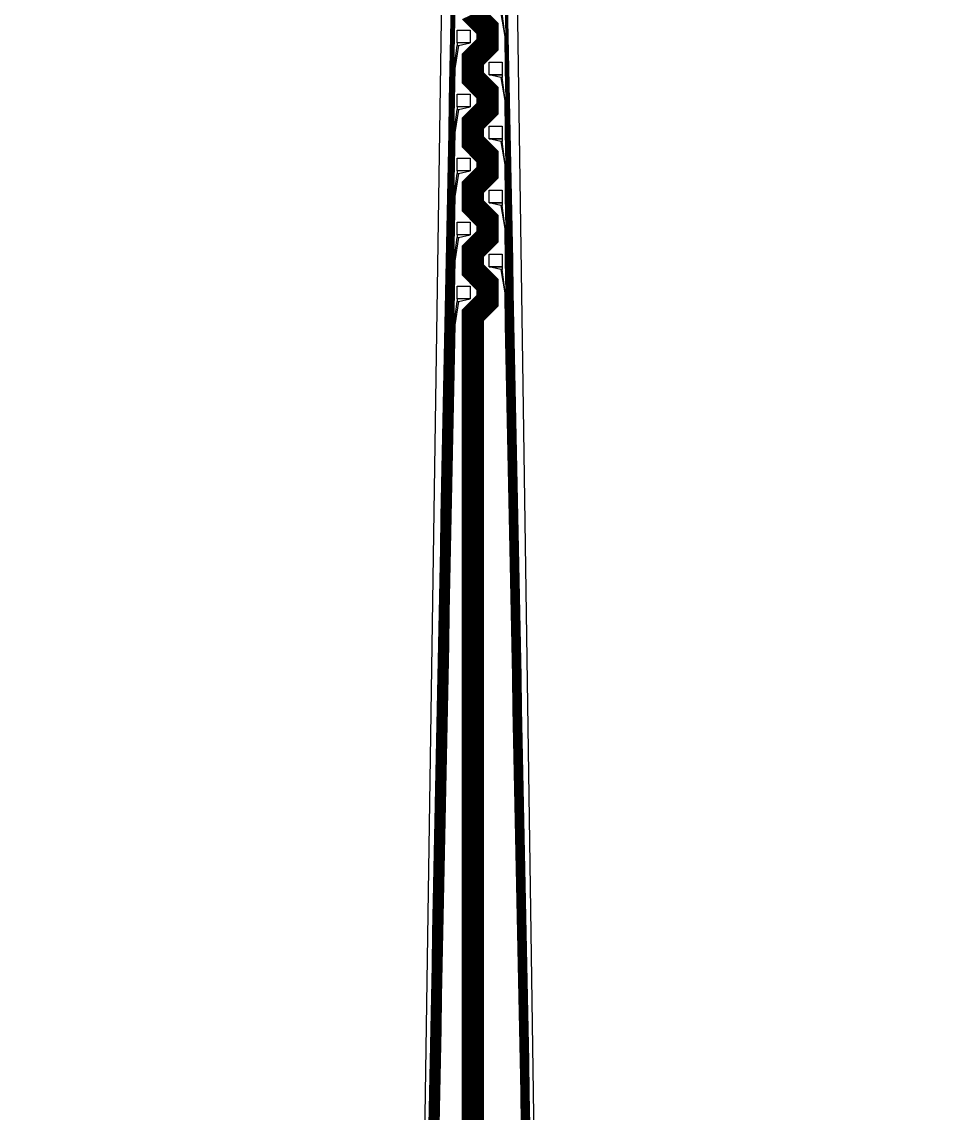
# Model space of a CAD drawing. Header units: inches. Extents: x 106592 to 209533, y 57057 to 74911.
# Drawn here: x 107995 to 108708, y 66214 to 67066 of the extents above; entities that cross this region are included whole.
import ezdxf

# ---------------------------------------------------------------- set-up
doc = ezdxf.new("R2010")
doc.units = ezdxf.units.IN
doc.header["$MEASUREMENT"] = 0
for name, color, linetype in [('metal', 221, 'Continuous'), ('nitride window', 40, 'Continuous'), ('profile', 140, 'Continuous')]:
    doc.layers.add(name, color=color, linetype=linetype)

msp = doc.modelspace()

# ---------------------------------------------------------------- linework, layer by layer
at = {"layer": 'metal'}
for points in [[(108313.13, 66204.93), (108313.64, 66230), (108314.13, 66254.93), (108314.64, 66280), (108315.13, 66304.93), (108315.64, 66330), (108316.13, 66354.93), (108316.64, 66380), (108317.13, 66404.93), (108317.64, 66430), (108318.13, 66454.93), (108318.64, 66480), (108319.13, 66504.93), (108319.64, 66530), (108320.13, 66554.93), (108320.64, 66580), (108321.13, 66604.93), (108321.64, 66630), (108322.13, 66654.93), (108322.64, 66680), (108323.13, 66704.93), (108323.64, 66730), (108324.13, 66754.93), (108324.64, 66780), (108325.13, 66804.93), (108325.64, 66830), (108326.13, 66854.93), (108326.64, 66880), (108327.13, 66904.93), (108327.64, 66930), (108328.13, 66954.93), (108328.64, 66980), (108329.13, 67004.93), (108329.64, 67030), (108330.13, 67054.93), (108330.64, 67080)], [(108331.14, 67079.99), (108330.63, 67054.93), (108330.14, 67029.99), (108329.63, 67004.93), (108329.14, 66979.99), (108328.63, 66954.93), (108328.14, 66929.99), (108327.63, 66904.93), (108327.14, 66879.99), (108326.63, 66854.93), (108326.14, 66829.99), (108325.63, 66804.93), (108325.14, 66779.99), (108324.63, 66754.93), (108324.14, 66729.99), (108323.63, 66704.93), (108323.14, 66679.99), (108322.63, 66654.93), (108322.14, 66629.99), (108321.63, 66604.93), (108321.14, 66579.99), (108320.63, 66554.93), (108320.14, 66529.99), (108319.63, 66504.93), (108319.14, 66479.99), (108318.63, 66454.93), (108318.14, 66429.99), (108317.63, 66404.93), (108317.14, 66379.99), (108316.63, 66354.93), (108316.14, 66329.99), (108315.63, 66304.93), (108315.14, 66279.99), (108314.63, 66254.93), (108314.14, 66229.99), (108313.63, 66204.93)], [(108314.13, 66204.93), (108314.64, 66230), (108315.13, 66254.93), (108315.64, 66280), (108316.13, 66304.93), (108316.64, 66330), (108317.13, 66354.93), (108317.64, 66380), (108318.13, 66404.93), (108318.64, 66430), (108319.13, 66454.93), (108319.64, 66480), (108320.13, 66504.93), (108320.64, 66530), (108321.13, 66554.93), (108321.64, 66580), (108322.13, 66604.93), (108322.64, 66630), (108323.13, 66654.93), (108323.64, 66680), (108324.13, 66704.93), (108324.64, 66730), (108325.13, 66754.93), (108325.64, 66780), (108326.13, 66804.93), (108326.64, 66830), (108327.13, 66854.93), (108327.64, 66880), (108328.13, 66904.93), (108328.64, 66930), (108329.13, 66954.93), (108329.64, 66980), (108330.13, 67004.93), (108330.64, 67030), (108331.13, 67054.93), (108331.64, 67080)], [(108332.14, 67079.99), (108331.63, 67054.93), (108331.14, 67029.99), (108330.63, 67004.93), (108330.14, 66979.99), (108329.63, 66954.93), (108329.14, 66929.99), (108328.63, 66904.93), (108328.14, 66879.99), (108327.63, 66854.93), (108327.14, 66829.99), (108326.63, 66804.93), (108326.14, 66779.99), (108325.63, 66754.93), (108325.14, 66729.99), (108324.63, 66704.93), (108324.14, 66679.99), (108323.63, 66654.93), (108323.14, 66629.99), (108322.63, 66604.93), (108322.14, 66579.99), (108321.63, 66554.93), (108321.14, 66529.99), (108320.63, 66504.93), (108320.14, 66479.99), (108319.63, 66454.93), (108319.14, 66429.99), (108318.63, 66404.93), (108318.14, 66379.99), (108317.63, 66354.93), (108317.14, 66329.99), (108316.63, 66304.93), (108316.14, 66279.99), (108315.63, 66254.93), (108315.14, 66229.99), (108314.63, 66204.93)], [(108315.13, 66204.93), (108315.64, 66230), (108316.13, 66254.93), (108316.64, 66280), (108317.13, 66304.93), (108317.64, 66330), (108318.13, 66354.93), (108318.64, 66380), (108319.13, 66404.93), (108319.64, 66430), (108320.13, 66454.93), (108320.64, 66480), (108321.13, 66504.93), (108321.64, 66530), (108322.13, 66554.93), (108322.64, 66580), (108323.13, 66604.93), (108323.64, 66630), (108324.13, 66654.93), (108324.64, 66680), (108325.13, 66704.93), (108325.64, 66730), (108326.13, 66754.93), (108326.64, 66780), (108327.13, 66804.93), (108327.64, 66830), (108328.13, 66854.93), (108328.64, 66880), (108329.13, 66904.93), (108329.64, 66930), (108330.13, 66954.93), (108330.64, 66980), (108331.13, 67004.93), (108331.64, 67030), (108332.13, 67054.93), (108332.64, 67079.99)], [(108333.13, 67079.93), (108332.63, 67054.93), (108332.14, 67029.99), (108331.63, 67004.93), (108331.14, 66979.99), (108330.63, 66954.93), (108330.14, 66929.99), (108329.63, 66904.93), (108329.14, 66879.99), (108328.63, 66854.93), (108328.14, 66829.99), (108327.63, 66804.93), (108327.14, 66779.99), (108326.63, 66754.93), (108326.14, 66729.99), (108325.63, 66704.93), (108325.14, 66679.99), (108324.63, 66654.93), (108324.14, 66629.99), (108323.63, 66604.93), (108323.14, 66579.99), (108322.63, 66554.93), (108322.14, 66529.99), (108321.63, 66504.93), (108321.14, 66479.99), (108320.63, 66454.93), (108320.14, 66429.99), (108319.63, 66404.93), (108319.14, 66379.99), (108318.63, 66354.93), (108318.14, 66329.99), (108317.63, 66304.93), (108317.14, 66279.99), (108316.63, 66254.93), (108316.14, 66229.99), (108315.63, 66204.93)], [(108348.63, 67073.24), (108360.13, 67061.74), (108360.13, 67048.24), (108348.63, 67036.74), (108348.63, 67023.24), (108360.13, 67011.74), (108360.13, 66998.24), (108348.63, 66986.74), (108348.63, 66973.24), (108360.13, 66961.74), (108360.13, 66948.24), (108348.63, 66936.74), (108348.63, 66923.24), (108360.13, 66911.74), (108360.13, 66898.24), (108348.63, 66886.74), (108348.63, 66873.24), (108360.13, 66861.74), (108360.13, 66848.24), (108348.63, 66836.74), (108348.63, 66826.74), (108348.63, 66046.93)], [(108349.13, 66046.93), (108349.13, 66826.74), (108349.13, 66836.49), (108360.63, 66847.99), (108360.63, 66861.99), (108349.13, 66873.49), (108349.13, 66886.49), (108360.63, 66897.99), (108360.63, 66911.99), (108349.13, 66923.49), (108349.13, 66936.49), (108360.63, 66947.99), (108360.63, 66961.99), (108349.13, 66973.49), (108349.13, 66986.49), (108360.63, 66997.99), (108360.63, 67011.99), (108349.13, 67023.49), (108349.13, 67036.49), (108360.63, 67047.99), (108360.63, 67061.99), (108349.13, 67073.49)], [(108349.63, 67073.74), (108361.13, 67062.24), (108361.13, 67047.74), (108349.63, 67036.24), (108349.63, 67023.74), (108361.13, 67012.24), (108361.13, 66997.74), (108349.63, 66986.24), (108349.63, 66973.74), (108361.13, 66962.24), (108361.13, 66947.74), (108349.63, 66936.24), (108349.63, 66923.74), (108361.13, 66912.24), (108361.13, 66897.74), (108349.63, 66886.24), (108349.63, 66873.74), (108361.13, 66862.24), (108361.13, 66847.74), (108349.63, 66836.24), (108349.63, 66826.74), (108349.63, 66046.93)], [(108350.13, 66046.93), (108350.13, 66826.74), (108350.13, 66835.99), (108361.63, 66847.49), (108361.63, 66862.49), (108350.13, 66873.99), (108350.13, 66885.99), (108361.63, 66897.49), (108361.63, 66912.49), (108350.13, 66923.99), (108350.13, 66935.99), (108361.63, 66947.49), (108361.63, 66962.49), (108350.13, 66973.99), (108350.13, 66985.99), (108361.63, 66997.49), (108361.63, 67012.49), (108350.13, 67023.99), (108350.13, 67035.99), (108361.63, 67047.49), (108361.63, 67062.49), (108350.13, 67073.99)], [(108350.63, 67074.24), (108362.13, 67062.74), (108362.13, 67047.24), (108350.63, 67035.74), (108350.63, 67024.24), (108362.13, 67012.74), (108362.13, 66997.24), (108350.63, 66985.74), (108350.63, 66974.24), (108362.13, 66962.74), (108362.13, 66947.24), (108350.63, 66935.74), (108350.63, 66924.24), (108362.13, 66912.74), (108362.13, 66897.24), (108350.63, 66885.74), (108350.63, 66874.24), (108362.13, 66862.74), (108362.13, 66847.24), (108350.63, 66835.74), (108350.63, 66826.74), (108350.63, 66046.93)], [(108351.13, 66046.93), (108351.13, 66826.74), (108351.13, 66835.49), (108362.63, 66846.99), (108362.63, 66862.99), (108351.13, 66874.49), (108351.13, 66885.49), (108362.63, 66896.99), (108362.63, 66912.99), (108351.13, 66924.49), (108351.13, 66935.49), (108362.63, 66946.99), (108362.63, 66962.99), (108351.13, 66974.49), (108351.13, 66985.49), (108362.63, 66996.99), (108362.63, 67012.99), (108351.13, 67024.49), (108351.13, 67035.49), (108362.63, 67046.99), (108362.63, 67062.99), (108351.13, 67074.49)], [(108351.63, 67074.74), (108363.13, 67063.24), (108363.13, 67046.74), (108351.63, 67035.24), (108351.63, 67024.74), (108363.13, 67013.24), (108363.13, 66996.74), (108351.63, 66985.24), (108351.63, 66974.74), (108363.13, 66963.24), (108363.13, 66946.74), (108351.63, 66935.24), (108351.63, 66924.74), (108363.13, 66913.24), (108363.13, 66896.74), (108351.63, 66885.24), (108351.63, 66874.74), (108363.13, 66863.24), (108363.13, 66846.74), (108351.63, 66835.24), (108351.63, 66826.74), (108351.63, 66046.93)], [(108352.13, 66046.93), (108352.13, 66826.74), (108352.13, 66834.99), (108363.63, 66846.49), (108363.63, 66863.49), (108352.13, 66874.99), (108352.13, 66884.99), (108363.63, 66896.49), (108363.63, 66913.49), (108352.13, 66924.99), (108352.13, 66934.99), (108363.63, 66946.49), (108363.63, 66963.49), (108352.13, 66974.99), (108352.13, 66984.99), (108363.63, 66996.49), (108363.63, 67013.49), (108352.13, 67024.99), (108352.13, 67034.99), (108363.63, 67046.49), (108363.63, 67063.49), (108352.13, 67074.99)], [(108352.63, 67075.24), (108364.13, 67063.74), (108364.13, 67046.24), (108352.63, 67034.74), (108352.63, 67025.24), (108364.13, 67013.74), (108364.13, 66996.24), (108352.63, 66984.74), (108352.63, 66975.24), (108364.13, 66963.74), (108364.13, 66946.24), (108352.63, 66934.74), (108352.63, 66925.24), (108364.13, 66913.74), (108364.13, 66896.24), (108352.63, 66884.74), (108352.63, 66875.24), (108364.13, 66863.74), (108364.13, 66846.24), (108352.63, 66834.74), (108352.63, 66826.74), (108352.63, 66046.93)], [(108353.13, 66046.93), (108353.13, 66826.74), (108353.13, 66834.49), (108364.63, 66845.99), (108364.63, 66863.99), (108353.13, 66875.49), (108353.13, 66884.49), (108364.63, 66895.99), (108364.63, 66913.99), (108353.13, 66925.49), (108353.13, 66934.49), (108364.63, 66945.99), (108364.63, 66963.99), (108353.13, 66975.49), (108353.13, 66984.49), (108364.63, 66995.99), (108364.63, 67013.99), (108353.13, 67025.49), (108353.13, 67034.49), (108364.63, 67045.99), (108364.63, 67063.99), (108353.13, 67075.49)], [(108353.63, 67075.74), (108365.13, 67064.24), (108365.13, 67045.74), (108353.63, 67034.24), (108353.63, 67025.74), (108365.13, 67014.24), (108365.13, 66995.74), (108353.63, 66984.24), (108353.63, 66975.74), (108365.13, 66964.24), (108365.13, 66945.74), (108353.63, 66934.24), (108353.63, 66925.74), (108365.13, 66914.24), (108365.13, 66895.74), (108353.63, 66884.24), (108353.63, 66875.74), (108365.13, 66864.24), (108365.13, 66845.74), (108353.63, 66834.24), (108353.63, 66826.74), (108353.63, 66046.93)], [(108354.13, 66046.93), (108354.13, 66826.74), (108354.13, 66833.99), (108365.63, 66845.49), (108365.63, 66864.49), (108354.13, 66875.99), (108354.13, 66883.99), (108365.63, 66895.49), (108365.63, 66914.49), (108354.13, 66925.99), (108354.13, 66933.99), (108365.63, 66945.49), (108365.63, 66964.49), (108354.13, 66975.99), (108354.13, 66983.99), (108365.63, 66995.49), (108365.63, 67014.49), (108354.13, 67025.99), (108354.13, 67033.99), (108365.63, 67045.49), (108365.63, 67064.49), (108354.13, 67075.99)], [(108354.63, 67076.24), (108366.13, 67064.74), (108366.13, 67045.24), (108354.63, 67033.74), (108354.63, 67026.24), (108366.13, 67014.74), (108366.13, 66995.24), (108354.63, 66983.74), (108354.63, 66976.24), (108366.13, 66964.74), (108366.13, 66945.24), (108354.63, 66933.74), (108354.63, 66926.24), (108366.13, 66914.74), (108366.13, 66895.24), (108354.63, 66883.74), (108354.63, 66876.24), (108366.13, 66864.74), (108366.13, 66845.24), (108354.63, 66833.74), (108354.63, 66826.74), (108354.63, 66046.93)], [(108355.13, 67076.49), (108366.63, 67064.99), (108366.63, 67044.99), (108355.13, 67033.49), (108355.13, 67026.49), (108366.63, 67014.99), (108366.63, 66994.99), (108355.13, 66983.49), (108355.13, 66976.49), (108366.63, 66964.99), (108366.63, 66944.99), (108355.13, 66933.49), (108355.13, 66926.49), (108366.63, 66914.99), (108366.63, 66894.99), (108355.13, 66883.49), (108355.13, 66876.49), (108366.63, 66864.99), (108366.63, 66844.99), (108355.13, 66833.49), (108355.13, 66826.74), (108355.13, 66046.93)], [(108355.63, 66046.93), (108355.63, 66826.74), (108355.63, 66833.24), (108367.13, 66844.74), (108367.13, 66865.24), (108355.63, 66876.74), (108355.63, 66883.24), (108367.13, 66894.74), (108367.13, 66915.24), (108355.63, 66926.74), (108355.63, 66933.24), (108367.13, 66944.74), (108367.13, 66965.24), (108355.63, 66976.74), (108355.63, 66983.24), (108367.13, 66994.74), (108367.13, 67015.24), (108355.63, 67026.74), (108355.63, 67033.24), (108367.13, 67044.74), (108367.13, 67065.24), (108355.63, 67076.74)], [(108372.63, 67079.93), (108373.13, 67054.99), (108373.63, 67029.93), (108374.13, 67004.99), (108374.63, 66979.93), (108375.13, 66954.99), (108375.63, 66929.93), (108376.13, 66904.99), (108376.63, 66879.93), (108377.13, 66854.99), (108377.63, 66829.93), (108378.13, 66804.99), (108378.63, 66779.93), (108379.13, 66754.99), (108379.63, 66729.93), (108380.13, 66704.99), (108380.63, 66679.93), (108381.13, 66654.99), (108381.63, 66629.93), (108382.13, 66604.99), (108382.63, 66579.93), (108383.13, 66554.99), (108383.63, 66529.93), (108384.13, 66504.99), (108384.63, 66479.93), (108385.13, 66454.99), (108385.63, 66429.93), (108386.13, 66404.99), (108386.63, 66379.93), (108387.13, 66354.99), (108387.63, 66329.93), (108388.13, 66304.99), (108388.63, 66279.93), (108389.13, 66254.99), (108389.63, 66229.93), (108390.13, 66204.99)], [(108390.63, 66205), (108390.13, 66229.93), (108389.63, 66255), (108389.13, 66279.93), (108388.63, 66305), (108388.13, 66329.93), (108387.63, 66355), (108387.13, 66379.93), (108386.63, 66405), (108386.13, 66429.93), (108385.63, 66455), (108385.13, 66479.93), (108384.63, 66505), (108384.13, 66529.93), (108383.63, 66555), (108383.13, 66579.93), (108382.63, 66605), (108382.13, 66629.93), (108381.63, 66655), (108381.13, 66679.93), (108380.63, 66705), (108380.13, 66729.93), (108379.63, 66755), (108379.13, 66779.93), (108378.63, 66805), (108378.13, 66829.93), (108377.63, 66855), (108377.13, 66879.93), (108376.63, 66905), (108376.13, 66929.93), (108375.63, 66955), (108375.13, 66979.93), (108374.63, 67005), (108374.13, 67029.93), (108373.63, 67055), (108373.13, 67079.93)], [(108391.13, 66204.99), (108390.63, 66229.93), (108390.13, 66254.99), (108389.63, 66279.93), (108389.13, 66304.99), (108388.63, 66329.93), (108388.13, 66354.99), (108387.63, 66379.93), (108387.13, 66404.99), (108386.63, 66429.93), (108386.13, 66454.99), (108385.63, 66479.93), (108385.13, 66504.99), (108384.63, 66529.93), (108384.13, 66554.99), (108383.63, 66579.93), (108383.13, 66604.99), (108382.63, 66629.93), (108382.13, 66654.99), (108381.63, 66679.93), (108381.13, 66704.99), (108380.63, 66729.93), (108380.13, 66754.99), (108379.63, 66779.93), (108379.13, 66804.99), (108378.63, 66829.93), (108378.13, 66854.99), (108377.63, 66879.93), (108377.13, 66904.99), (108376.63, 66929.93), (108376.13, 66954.99), (108375.63, 66979.93), (108375.13, 67004.99), (108374.63, 67029.93), (108374.13, 67054.99), (108373.63, 67079.93)], [(108374.13, 67079.93), (108374.63, 67055), (108375.13, 67029.93), (108375.63, 67005), (108376.13, 66979.93), (108376.63, 66955), (108377.13, 66929.93), (108377.63, 66905), (108378.13, 66879.93), (108378.63, 66855), (108379.13, 66829.93), (108379.63, 66805), (108380.13, 66779.93), (108380.63, 66755), (108381.13, 66729.93), (108381.63, 66705), (108382.13, 66679.93), (108382.63, 66655), (108383.13, 66629.93), (108383.63, 66605), (108384.13, 66579.93), (108384.63, 66555), (108385.13, 66529.93), (108385.63, 66505), (108386.13, 66479.93), (108386.63, 66455), (108387.13, 66429.93), (108387.63, 66405), (108388.13, 66379.93), (108388.63, 66355), (108389.13, 66329.93), (108389.63, 66305), (108390.13, 66279.93), (108390.63, 66255), (108391.13, 66229.93), (108391.63, 66205)], [(108339.13, 66046.93), (108339.13, 66826.74), (108339.13, 66841.49), (108350.63, 66852.99), (108350.63, 66856.99), (108339.13, 66868.49), (108339.13, 66891.49), (108350.63, 66902.99), (108350.63, 66906.99), (108339.13, 66918.49), (108339.13, 66941.49), (108350.63, 66952.99), (108350.63, 66956.99), (108339.13, 66968.49), (108339.13, 66991.49), (108350.63, 67002.99), (108350.63, 67006.99), (108339.13, 67018.49), (108339.13, 67041.49), (108350.63, 67052.99), (108350.63, 67056.99), (108339.13, 67068.49)], [(108339.63, 67068.74), (108351.13, 67057.24), (108351.13, 67052.74), (108339.63, 67041.24), (108339.63, 67018.74), (108351.13, 67007.24), (108351.13, 67002.74), (108339.63, 66991.24), (108339.63, 66968.74), (108351.13, 66957.24), (108351.13, 66952.74), (108339.63, 66941.24), (108339.63, 66918.74), (108351.13, 66907.24), (108351.13, 66902.74), (108339.63, 66891.24), (108339.63, 66868.74), (108351.13, 66857.24), (108351.13, 66852.74), (108339.63, 66841.24), (108339.63, 66826.74), (108339.63, 66046.93)], [(108340.13, 66046.93), (108340.13, 66826.74), (108340.13, 66840.99), (108351.63, 66852.49), (108351.63, 66857.49), (108340.13, 66868.99), (108340.13, 66890.99), (108351.63, 66902.49), (108351.63, 66907.49), (108340.13, 66918.99), (108340.13, 66940.99), (108351.63, 66952.49), (108351.63, 66957.49), (108340.13, 66968.99), (108340.13, 66990.99), (108351.63, 67002.49), (108351.63, 67007.49), (108340.13, 67018.99), (108340.13, 67040.99), (108351.63, 67052.49), (108351.63, 67057.49), (108340.13, 67068.99)], [(108340.63, 67069.24), (108352.13, 67057.74), (108352.13, 67052.24), (108340.63, 67040.74), (108340.63, 67019.24), (108352.13, 67007.74), (108352.13, 67002.24), (108340.63, 66990.74), (108340.63, 66969.24), (108352.13, 66957.74), (108352.13, 66952.24), (108340.63, 66940.74), (108340.63, 66919.24), (108352.13, 66907.74), (108352.13, 66902.24), (108340.63, 66890.74), (108340.63, 66869.24), (108352.13, 66857.74), (108352.13, 66852.24), (108340.63, 66840.74), (108340.63, 66826.69), (108340.63, 66047.28)], [(108341.13, 66046.93), (108341.13, 66826.74), (108341.13, 66840.49), (108352.63, 66851.99), (108352.63, 66857.99), (108341.13, 66869.49), (108341.13, 66890.49), (108352.63, 66901.99), (108352.63, 66907.99), (108341.13, 66919.49), (108341.13, 66940.49), (108352.63, 66951.99), (108352.63, 66957.99), (108341.13, 66969.49), (108341.13, 66990.49), (108352.63, 67001.99), (108352.63, 67007.99), (108341.13, 67019.49), (108341.13, 67040.49), (108352.63, 67051.99), (108352.63, 67057.99), (108341.13, 67069.49)], [(108341.63, 67069.74), (108353.13, 67058.24), (108353.13, 67051.74), (108341.63, 67040.24), (108341.63, 67019.74), (108353.13, 67008.24), (108353.13, 67001.74), (108341.63, 66990.24), (108341.63, 66969.74), (108353.13, 66958.24), (108353.13, 66951.74), (108341.63, 66940.24), (108341.63, 66919.74), (108353.13, 66908.24), (108353.13, 66901.74), (108341.63, 66890.24), (108341.63, 66869.74), (108353.13, 66858.24), (108353.13, 66851.74), (108341.63, 66840.24), (108341.63, 66826.74), (108341.63, 66046.93)], [(108342.13, 66046.54), (108342.13, 66826.74), (108342.13, 66839.99), (108353.63, 66851.49), (108353.63, 66858.49), (108342.13, 66869.99), (108342.13, 66889.99), (108353.63, 66901.49), (108353.63, 66908.49), (108342.13, 66919.99), (108342.13, 66939.99), (108353.63, 66951.49), (108353.63, 66958.49), (108342.13, 66969.99), (108342.13, 66989.99), (108353.63, 67001.49), (108353.63, 67008.49), (108342.13, 67019.99), (108342.13, 67039.99), (108353.63, 67051.49), (108353.63, 67058.49), (108342.13, 67069.99)], [(108342.63, 67070.24), (108354.13, 67058.74), (108354.13, 67051.24), (108342.63, 67039.74), (108342.63, 67020.24), (108354.13, 67008.74), (108354.13, 67001.24), (108342.63, 66989.74), (108342.63, 66970.24), (108354.13, 66958.74), (108354.13, 66951.24), (108342.63, 66939.74), (108342.63, 66920.24), (108354.13, 66908.74), (108354.13, 66901.24), (108342.63, 66889.74), (108342.63, 66870.24), (108354.13, 66858.74), (108354.13, 66851.24), (108342.63, 66839.74), (108342.63, 66826.74), (108342.63, 66046.58)], [(108343.13, 66046.93), (108343.13, 66826.74), (108343.13, 66839.49), (108354.63, 66850.99), (108354.63, 66858.99), (108343.13, 66870.49), (108343.13, 66889.49), (108354.63, 66900.99), (108354.63, 66908.99), (108343.13, 66920.49), (108343.13, 66939.49), (108354.63, 66950.99), (108354.63, 66958.99), (108343.13, 66970.49), (108343.13, 66989.49), (108354.63, 67000.99), (108354.63, 67008.99), (108343.13, 67020.49), (108343.13, 67039.49), (108354.63, 67050.99), (108354.63, 67058.99), (108343.13, 67070.49)], [(108343.63, 67070.74), (108355.13, 67059.24), (108355.13, 67050.74), (108343.63, 67039.24), (108343.63, 67020.74), (108355.13, 67009.24), (108355.13, 67000.74), (108343.63, 66989.24), (108343.63, 66970.74), (108355.13, 66959.24), (108355.13, 66950.74), (108343.63, 66939.24), (108343.63, 66920.74), (108355.13, 66909.24), (108355.13, 66900.74), (108343.63, 66889.24), (108343.63, 66870.74), (108355.13, 66859.24), (108355.13, 66850.74), (108343.63, 66839.24), (108343.63, 66826.74), (108343.63, 66046.93)], [(108344.13, 66046.93), (108344.13, 66826.74), (108344.13, 66838.99), (108355.63, 66850.49), (108355.63, 66859.49), (108344.13, 66870.99), (108344.13, 66888.99), (108355.63, 66900.49), (108355.63, 66909.49), (108344.13, 66920.99), (108344.13, 66938.99), (108355.63, 66950.49), (108355.63, 66959.49), (108344.13, 66970.99), (108344.13, 66988.99), (108355.63, 67000.49), (108355.63, 67009.49), (108344.13, 67020.99), (108344.13, 67038.99), (108355.63, 67050.49), (108355.63, 67059.49), (108344.13, 67070.99)], [(108344.63, 67071.24), (108356.13, 67059.74), (108356.13, 67050.24), (108344.63, 67038.74), (108344.63, 67021.24), (108356.13, 67009.74), (108356.13, 67000.24), (108344.63, 66988.74), (108344.63, 66971.24), (108356.13, 66959.74), (108356.13, 66950.24), (108344.63, 66938.74), (108344.63, 66921.24), (108356.13, 66909.74), (108356.13, 66900.24), (108344.63, 66888.74), (108344.63, 66871.24), (108356.13, 66859.74), (108356.13, 66850.24), (108344.63, 66838.74), (108344.63, 66826.74), (108344.63, 66046.93)], [(108345.13, 66047.2), (108345.13, 66826.74), (108345.13, 66838.49), (108356.63, 66849.99), (108356.63, 66859.99), (108345.13, 66871.49), (108345.13, 66888.49), (108356.63, 66899.99), (108356.63, 66909.99), (108345.13, 66921.49), (108345.13, 66938.49), (108356.63, 66949.99), (108356.63, 66959.99), (108345.13, 66971.49), (108345.13, 66988.49), (108356.63, 66999.99), (108356.63, 67009.99), (108345.13, 67021.49), (108345.13, 67038.49), (108356.63, 67049.99), (108356.63, 67059.99), (108345.13, 67071.49)], [(108345.63, 67071.74), (108357.13, 67060.24), (108357.13, 67049.74), (108345.63, 67038.24), (108345.63, 67021.74), (108357.13, 67010.24), (108357.13, 66999.74), (108345.63, 66988.24), (108345.63, 66971.74), (108357.13, 66960.24), (108357.13, 66949.74), (108345.63, 66938.24), (108345.63, 66921.74), (108357.13, 66910.24), (108357.13, 66899.74), (108345.63, 66888.24), (108345.63, 66871.74), (108357.13, 66860.24), (108357.13, 66849.74), (108345.63, 66838.24), (108345.63, 66826.74), (108345.63, 66047.23)], [(108346.13, 66046.93), (108346.13, 66826.74), (108346.13, 66837.99), (108357.63, 66849.49), (108357.63, 66860.49), (108346.13, 66871.99), (108346.13, 66887.99), (108357.63, 66899.49), (108357.63, 66910.49), (108346.13, 66921.99), (108346.13, 66937.99), (108357.63, 66949.49), (108357.63, 66960.49), (108346.13, 66971.99), (108346.13, 66987.99), (108357.63, 66999.49), (108357.63, 67010.49), (108346.13, 67021.99), (108346.13, 67037.99), (108357.63, 67049.49), (108357.63, 67060.49), (108346.13, 67071.99)], [(108346.63, 67072.24), (108358.13, 67060.74), (108358.13, 67049.24), (108346.63, 67037.74), (108346.63, 67022.24), (108358.13, 67010.74), (108358.13, 66999.24), (108346.63, 66987.74), (108346.63, 66972.24), (108358.13, 66960.74), (108358.13, 66949.24), (108346.63, 66937.74), (108346.63, 66922.24), (108358.13, 66910.74), (108358.13, 66899.24), (108346.63, 66887.74), (108346.63, 66872.24), (108358.13, 66860.74), (108358.13, 66849.24), (108346.63, 66837.74), (108346.63, 66826.74), (108346.63, 66046.93)], [(108347.13, 66046.93), (108347.13, 66826.74), (108347.13, 66837.49), (108358.63, 66848.99), (108358.63, 66860.99), (108347.13, 66872.49), (108347.13, 66887.49), (108358.63, 66898.99), (108358.63, 66910.99), (108347.13, 66922.49), (108347.13, 66937.49), (108358.63, 66948.99), (108358.63, 66960.99), (108347.13, 66972.49), (108347.13, 66987.49), (108358.63, 66998.99), (108358.63, 67010.99), (108347.13, 67022.49), (108347.13, 67037.49), (108358.63, 67048.99), (108358.63, 67060.99), (108347.13, 67072.49)], [(108347.63, 67072.74), (108359.13, 67061.24), (108359.13, 67048.74), (108347.63, 67037.24), (108347.63, 67022.74), (108359.13, 67011.24), (108359.13, 66998.74), (108347.63, 66987.24), (108347.63, 66972.74), (108359.13, 66961.24), (108359.13, 66948.74), (108347.63, 66937.24), (108347.63, 66922.74), (108359.13, 66911.24), (108359.13, 66898.74), (108347.63, 66887.24), (108347.63, 66872.74), (108359.13, 66861.24), (108359.13, 66848.74), (108347.63, 66837.24), (108347.63, 66826.74), (108347.63, 66046.93)], [(108348.13, 66046.93), (108348.13, 66826.74), (108348.13, 66836.99), (108359.63, 66848.49), (108359.63, 66861.49), (108348.13, 66872.99), (108348.13, 66886.99), (108359.63, 66898.49), (108359.63, 66911.49), (108348.13, 66922.99), (108348.13, 66936.99), (108359.63, 66948.49), (108359.63, 66961.49), (108348.13, 66972.99), (108348.13, 66986.99), (108359.63, 66998.49), (108359.63, 67011.49), (108348.13, 67022.99), (108348.13, 67036.99), (108359.63, 67048.49), (108359.63, 67061.49), (108348.13, 67072.99)], [(108369.13, 67072.99), (108372.13, 67054.93), (108372.63, 67029.93), (108373.13, 67004.99), (108373.63, 66979.93), (108374.13, 66954.99), (108374.63, 66929.93), (108375.13, 66904.99), (108375.63, 66879.93), (108376.13, 66854.99), (108376.63, 66829.93), (108377.13, 66804.99), (108377.63, 66779.93), (108378.13, 66754.99), (108378.63, 66729.93), (108379.13, 66704.99), (108379.63, 66679.93), (108380.13, 66654.99), (108380.63, 66629.93), (108381.13, 66604.99), (108381.63, 66579.93), (108382.13, 66554.99), (108382.63, 66529.93), (108383.13, 66504.99), (108383.63, 66479.93), (108384.13, 66454.99), (108384.63, 66429.93), (108385.13, 66404.99), (108385.63, 66379.93), (108386.13, 66354.99), (108386.63, 66329.93), (108387.13, 66304.99), (108387.63, 66279.93), (108388.13, 66254.99), (108388.63, 66229.93), (108389.13, 66204.99)], [(108389.63, 66205), (108389.13, 66229.93), (108388.63, 66255), (108388.13, 66279.93), (108387.63, 66305), (108387.13, 66329.93), (108386.63, 66355), (108386.13, 66379.93), (108385.63, 66405), (108385.13, 66429.93), (108384.63, 66455), (108384.13, 66479.93), (108383.63, 66505), (108383.13, 66529.93), (108382.63, 66555), (108382.13, 66579.93), (108381.63, 66605), (108381.13, 66629.93), (108380.63, 66655), (108380.13, 66679.93), (108379.63, 66705), (108379.13, 66729.93), (108378.63, 66755), (108378.13, 66779.93), (108377.63, 66805), (108377.13, 66829.93), (108376.63, 66855), (108376.13, 66879.93), (108375.63, 66905), (108375.13, 66929.93), (108374.63, 66955), (108374.13, 66979.93), (108373.63, 67005), (108373.13, 67029.93), (108372.63, 67054.99), (108370.13, 67072.99)], [(108316.13, 66204.93), (108316.64, 66230), (108317.13, 66254.93), (108317.64, 66280), (108318.13, 66304.93), (108318.64, 66330), (108319.13, 66354.93), (108319.64, 66380), (108320.13, 66404.93), (108320.64, 66430), (108321.13, 66454.93), (108321.64, 66480), (108322.13, 66504.93), (108322.64, 66530), (108323.13, 66554.93), (108323.64, 66580), (108324.13, 66604.93), (108324.64, 66630), (108325.13, 66654.93), (108325.64, 66680), (108326.13, 66704.93), (108326.64, 66730), (108327.13, 66754.93), (108327.64, 66780), (108328.13, 66804.93), (108328.64, 66830), (108329.13, 66854.93), (108329.64, 66880), (108330.13, 66904.93), (108330.64, 66930), (108331.13, 66954.93), (108331.64, 66980), (108332.13, 67004.93), (108332.64, 67029.99), (108335.13, 67047.99), (108336.13, 67047.99), (108333.13, 67029.93), (108332.63, 67004.93), (108332.14, 66979.99), (108331.63, 66954.93), (108331.14, 66929.99), (108330.63, 66904.93), (108330.14, 66879.99), (108329.63, 66854.93), (108329.14, 66829.99), (108328.63, 66804.93), (108328.14, 66779.99), (108327.63, 66754.93), (108327.14, 66729.99), (108326.63, 66704.93), (108326.14, 66679.99), (108325.63, 66654.93), (108325.14, 66629.99), (108324.63, 66604.93), (108324.14, 66579.99), (108323.63, 66554.93), (108323.14, 66529.99), (108322.63, 66504.93), (108322.14, 66479.99), (108321.63, 66454.93), (108321.14, 66429.99), (108320.63, 66404.93), (108320.14, 66379.99), (108319.63, 66354.93), (108319.14, 66329.99), (108318.63, 66304.93), (108318.14, 66279.99), (108317.63, 66254.93), (108317.14, 66229.99), (108316.63, 66204.93)], [(108388.63, 66205), (108388.13, 66229.93), (108387.63, 66255), (108387.13, 66279.93), (108386.63, 66305), (108386.13, 66329.93), (108385.63, 66355), (108385.13, 66379.93), (108384.63, 66405), (108384.13, 66429.93), (108383.63, 66455), (108383.13, 66479.93), (108382.63, 66505), (108382.13, 66529.93), (108381.63, 66555), (108381.13, 66579.93), (108380.63, 66605), (108380.13, 66629.93), (108379.63, 66655), (108379.13, 66679.93), (108378.63, 66705), (108378.13, 66729.93), (108377.63, 66755), (108377.13, 66779.93), (108376.63, 66805), (108376.13, 66829.93), (108375.63, 66855), (108375.13, 66879.93), (108374.63, 66905), (108374.13, 66929.93), (108373.63, 66955), (108373.13, 66979.93), (108372.63, 67004.99), (108370.13, 67022.99), (108369.13, 67022.99), (108372.13, 67004.93), (108372.63, 66979.93), (108373.13, 66954.99), (108373.63, 66929.93), (108374.13, 66904.99), (108374.63, 66879.93), (108375.13, 66854.99), (108375.63, 66829.93), (108376.13, 66804.99), (108376.63, 66779.93), (108377.13, 66754.99), (108377.63, 66729.93), (108378.13, 66704.99), (108378.63, 66679.93), (108379.13, 66654.99), (108379.63, 66629.93), (108380.13, 66604.99), (108380.63, 66579.93), (108381.13, 66554.99), (108381.63, 66529.93), (108382.13, 66504.99), (108382.63, 66479.93), (108383.13, 66454.99), (108383.63, 66429.93), (108384.13, 66404.99), (108384.63, 66379.93), (108385.13, 66354.99), (108385.63, 66329.93), (108386.13, 66304.99), (108386.63, 66279.93), (108387.13, 66254.99), (108387.63, 66229.93), (108388.13, 66204.99)], [(108317.13, 66204.93), (108317.64, 66230), (108318.13, 66254.93), (108318.64, 66280), (108319.13, 66304.93), (108319.64, 66330), (108320.13, 66354.93), (108320.64, 66380), (108321.13, 66404.93), (108321.64, 66430), (108322.13, 66454.93), (108322.64, 66480), (108323.13, 66504.93), (108323.64, 66530), (108324.13, 66554.93), (108324.64, 66580), (108325.13, 66604.93), (108325.64, 66630), (108326.13, 66654.93), (108326.64, 66680), (108327.13, 66704.93), (108327.64, 66730), (108328.13, 66754.93), (108328.64, 66780), (108329.13, 66804.93), (108329.64, 66830), (108330.13, 66854.93), (108330.64, 66880), (108331.13, 66904.93), (108331.64, 66930), (108332.13, 66954.93), (108332.64, 66979.99), (108335.13, 66997.99), (108336.13, 66997.99), (108333.13, 66979.93), (108332.63, 66954.93), (108332.14, 66929.99), (108331.63, 66904.93), (108331.14, 66879.99), (108330.63, 66854.93), (108330.14, 66829.99), (108329.63, 66804.93), (108329.14, 66779.99), (108328.63, 66754.93), (108328.14, 66729.99), (108327.63, 66704.93), (108327.14, 66679.99), (108326.63, 66654.93), (108326.14, 66629.99), (108325.63, 66604.93), (108325.14, 66579.99), (108324.63, 66554.93), (108324.14, 66529.99), (108323.63, 66504.93), (108323.14, 66479.99), (108322.63, 66454.93), (108322.14, 66429.99), (108321.63, 66404.93), (108321.14, 66379.99), (108320.63, 66354.93), (108320.14, 66329.99), (108319.63, 66304.93), (108319.14, 66279.99), (108318.63, 66254.93), (108318.14, 66229.99), (108317.63, 66204.93)], [(108387.63, 66205), (108387.13, 66229.93), (108386.63, 66255), (108386.13, 66279.93), (108385.63, 66305), (108385.13, 66329.93), (108384.63, 66355), (108384.13, 66379.93), (108383.63, 66405), (108383.13, 66429.93), (108382.63, 66455), (108382.13, 66479.93), (108381.63, 66505), (108381.13, 66529.93), (108380.63, 66555), (108380.13, 66579.93), (108379.63, 66605), (108379.13, 66629.93), (108378.63, 66655), (108378.13, 66679.93), (108377.63, 66705), (108377.13, 66729.93), (108376.63, 66755), (108376.13, 66779.93), (108375.63, 66805), (108375.13, 66829.93), (108374.63, 66855), (108374.13, 66879.93), (108373.63, 66905), (108373.13, 66929.93), (108372.63, 66954.99), (108370.13, 66972.99), (108369.13, 66972.99), (108372.13, 66954.93), (108372.63, 66929.93), (108373.13, 66904.99), (108373.63, 66879.93), (108374.13, 66854.99), (108374.63, 66829.93), (108375.13, 66804.99), (108375.63, 66779.93), (108376.13, 66754.99), (108376.63, 66729.93), (108377.13, 66704.99), (108377.63, 66679.93), (108378.13, 66654.99), (108378.63, 66629.93), (108379.13, 66604.99), (108379.63, 66579.93), (108380.13, 66554.99), (108380.63, 66529.93), (108381.13, 66504.99), (108381.63, 66479.93), (108382.13, 66454.99), (108382.63, 66429.93), (108383.13, 66404.99), (108383.63, 66379.93), (108384.13, 66354.99), (108384.63, 66329.93), (108385.13, 66304.99), (108385.63, 66279.93), (108386.13, 66254.99), (108386.63, 66229.93), (108387.13, 66204.99)], [(108318.13, 66204.93), (108318.64, 66230), (108319.13, 66254.93), (108319.64, 66280), (108320.13, 66304.93), (108320.64, 66330), (108321.13, 66354.93), (108321.64, 66380), (108322.13, 66404.93), (108322.64, 66430), (108323.13, 66454.93), (108323.64, 66480), (108324.13, 66504.93), (108324.64, 66530), (108325.13, 66554.93), (108325.64, 66580), (108326.13, 66604.93), (108326.64, 66630), (108327.13, 66654.93), (108327.64, 66680), (108328.13, 66704.93), (108328.64, 66730), (108329.13, 66754.93), (108329.64, 66780), (108330.13, 66804.93), (108330.64, 66830), (108331.13, 66854.93), (108331.64, 66880), (108332.13, 66904.93), (108332.64, 66929.99), (108335.13, 66947.99), (108336.13, 66947.99), (108333.13, 66929.93), (108332.63, 66904.93), (108332.14, 66879.99), (108331.63, 66854.93), (108331.14, 66829.99), (108330.63, 66804.93), (108330.14, 66779.99), (108329.63, 66754.93), (108329.14, 66729.99), (108328.63, 66704.93), (108328.14, 66679.99), (108327.63, 66654.93), (108327.14, 66629.99), (108326.63, 66604.93), (108326.14, 66579.99), (108325.63, 66554.93), (108325.14, 66529.99), (108324.63, 66504.93), (108324.14, 66479.99), (108323.63, 66454.93), (108323.14, 66429.99), (108322.63, 66404.93), (108322.14, 66379.99), (108321.63, 66354.93), (108321.14, 66329.99), (108320.63, 66304.93), (108320.14, 66279.99), (108319.63, 66254.93), (108319.14, 66229.99), (108318.63, 66204.93)], [(108386.63, 66205), (108386.13, 66229.93), (108385.63, 66255), (108385.13, 66279.93), (108384.63, 66305), (108384.13, 66329.93), (108383.63, 66355), (108383.13, 66379.93), (108382.63, 66405), (108382.13, 66429.93), (108381.63, 66455), (108381.13, 66479.93), (108380.63, 66505), (108380.13, 66529.93), (108379.63, 66555), (108379.13, 66579.93), (108378.63, 66605), (108378.13, 66629.93), (108377.63, 66655), (108377.13, 66679.93), (108376.63, 66705), (108376.13, 66729.93), (108375.63, 66755), (108375.13, 66779.93), (108374.63, 66805), (108374.13, 66829.93), (108373.63, 66855), (108373.13, 66879.93), (108372.63, 66904.99), (108370.13, 66922.99), (108369.13, 66922.99), (108372.13, 66904.93), (108372.63, 66879.93), (108373.13, 66854.99), (108373.63, 66829.93), (108374.13, 66804.99), (108374.63, 66779.93), (108375.13, 66754.99), (108375.63, 66729.93), (108376.13, 66704.99), (108376.63, 66679.93), (108377.13, 66654.99), (108377.63, 66629.93), (108378.13, 66604.99), (108378.63, 66579.93), (108379.13, 66554.99), (108379.63, 66529.93), (108380.13, 66504.99), (108380.63, 66479.93), (108381.13, 66454.99), (108381.63, 66429.93), (108382.13, 66404.99), (108382.63, 66379.93), (108383.13, 66354.99), (108383.63, 66329.93), (108384.13, 66304.99), (108384.63, 66279.93), (108385.13, 66254.99), (108385.63, 66229.93), (108386.13, 66204.99)], [(108319.13, 66204.93), (108319.64, 66230), (108320.13, 66254.93), (108320.64, 66280), (108321.13, 66304.93), (108321.64, 66330), (108322.13, 66354.93), (108322.64, 66380), (108323.13, 66404.93), (108323.64, 66430), (108324.13, 66454.93), (108324.64, 66480), (108325.13, 66504.93), (108325.64, 66530), (108326.13, 66554.93), (108326.64, 66580), (108327.13, 66604.93), (108327.64, 66630), (108328.13, 66654.93), (108328.64, 66680), (108329.13, 66704.93), (108329.64, 66730), (108330.13, 66754.93), (108330.64, 66780), (108331.13, 66804.93), (108331.64, 66830), (108332.13, 66854.93), (108332.64, 66879.99), (108335.13, 66897.99), (108336.13, 66897.99), (108333.13, 66879.93), (108332.63, 66854.93), (108332.14, 66829.99), (108331.63, 66804.93), (108331.14, 66779.99), (108330.63, 66754.93), (108330.14, 66729.99), (108329.63, 66704.93), (108329.14, 66679.99), (108328.63, 66654.93), (108328.14, 66629.99), (108327.63, 66604.93), (108327.14, 66579.99), (108326.63, 66554.93), (108326.14, 66529.99), (108325.63, 66504.93), (108325.14, 66479.99), (108324.63, 66454.93), (108324.14, 66429.99), (108323.63, 66404.93), (108323.14, 66379.99), (108322.63, 66354.93), (108322.14, 66329.99), (108321.63, 66304.93), (108321.14, 66279.99), (108320.63, 66254.93), (108320.14, 66229.99), (108319.63, 66204.93)], [(108385.63, 66205), (108385.13, 66229.93), (108384.63, 66255), (108384.13, 66279.93), (108383.63, 66305), (108383.13, 66329.93), (108382.63, 66355), (108382.13, 66379.93), (108381.63, 66405), (108381.13, 66429.93), (108380.63, 66455), (108380.13, 66479.93), (108379.63, 66505), (108379.13, 66529.93), (108378.63, 66555), (108378.13, 66579.93), (108377.63, 66605), (108377.13, 66629.93), (108376.63, 66655), (108376.13, 66679.93), (108375.63, 66705), (108375.13, 66729.93), (108374.63, 66755), (108374.13, 66779.93), (108373.63, 66805), (108373.13, 66829.93), (108372.63, 66854.99), (108370.13, 66872.99), (108369.13, 66872.99), (108372.13, 66854.93), (108372.63, 66829.93), (108373.13, 66804.99), (108373.63, 66779.93), (108374.13, 66754.99), (108374.63, 66729.93), (108375.13, 66704.99), (108375.63, 66679.93), (108376.13, 66654.99), (108376.63, 66629.93), (108377.13, 66604.99), (108377.63, 66579.93), (108378.13, 66554.99), (108378.63, 66529.93), (108379.13, 66504.99), (108379.63, 66479.93), (108380.13, 66454.99), (108380.63, 66429.93), (108381.13, 66404.99), (108381.63, 66379.93), (108382.13, 66354.99), (108382.63, 66329.93), (108383.13, 66304.99), (108383.63, 66279.93), (108384.13, 66254.99), (108384.63, 66229.93), (108385.13, 66204.99)], [(108320.13, 66204.93), (108320.64, 66230), (108321.13, 66254.93), (108321.64, 66280), (108322.13, 66304.93), (108322.64, 66330), (108323.13, 66354.93), (108323.64, 66380), (108324.13, 66404.93), (108324.64, 66430), (108325.13, 66454.93), (108325.64, 66480), (108326.13, 66504.93), (108326.64, 66530), (108327.13, 66554.93), (108327.64, 66580), (108328.13, 66604.93), (108328.64, 66630), (108329.13, 66654.93), (108329.64, 66680), (108330.13, 66704.93), (108330.64, 66730), (108331.13, 66754.93), (108331.64, 66780), (108332.13, 66804.93), (108332.64, 66829.99), (108335.13, 66847.99), (108336.13, 66847.99), (108333.13, 66829.93), (108332.63, 66804.93), (108332.14, 66779.99), (108331.63, 66754.93), (108331.14, 66729.99), (108330.63, 66704.93), (108330.14, 66679.99), (108329.63, 66654.93), (108329.14, 66629.99), (108328.63, 66604.93), (108328.14, 66579.99), (108327.63, 66554.93), (108327.14, 66529.99), (108326.63, 66504.93), (108326.14, 66479.99), (108325.63, 66454.93), (108325.14, 66429.99), (108324.63, 66404.93), (108324.14, 66379.99), (108323.63, 66354.93), (108323.14, 66329.99), (108322.63, 66304.93), (108322.14, 66279.99), (108321.63, 66254.93), (108321.14, 66229.99), (108320.63, 66204.93)]]:
    msp.add_lwpolyline(points, dxfattribs=at)
for points in [[(108335.13, 67059.99), (108345.13, 67059.99), (108345.13, 67049.99), (108335.13, 67049.99)], [(108335.13, 67047.99), (108336.13, 67047.99), (108345.13, 67049.99), (108335.13, 67049.99)], [(108360.13, 67034.99), (108370.13, 67034.99), (108370.13, 67024.99), (108360.13, 67024.99)], [(108370.13, 67022.99), (108369.13, 67022.99), (108360.13, 67024.99), (108370.13, 67024.99)], [(108335.13, 67009.99), (108345.13, 67009.99), (108345.13, 66999.99), (108335.13, 66999.99)], [(108335.13, 66997.99), (108336.13, 66997.99), (108345.13, 66999.99), (108335.13, 66999.99)], [(108360.13, 66984.99), (108370.13, 66984.99), (108370.13, 66974.99), (108360.13, 66974.99)], [(108370.13, 66972.99), (108369.13, 66972.99), (108360.13, 66974.99), (108370.13, 66974.99)], [(108335.13, 66959.99), (108345.13, 66959.99), (108345.13, 66949.99), (108335.13, 66949.99)], [(108335.13, 66947.99), (108336.13, 66947.99), (108345.13, 66949.99), (108335.13, 66949.99)], [(108360.13, 66934.99), (108370.13, 66934.99), (108370.13, 66924.99), (108360.13, 66924.99)], [(108370.13, 66922.99), (108369.13, 66922.99), (108360.13, 66924.99), (108370.13, 66924.99)], [(108335.13, 66909.99), (108345.13, 66909.99), (108345.13, 66899.99), (108335.13, 66899.99)], [(108335.13, 66897.99), (108336.13, 66897.99), (108345.13, 66899.99), (108335.13, 66899.99)], [(108360.13, 66884.99), (108370.13, 66884.99), (108370.13, 66874.99), (108360.13, 66874.99)], [(108370.13, 66872.99), (108369.13, 66872.99), (108360.13, 66874.99), (108370.13, 66874.99)], [(108335.13, 66859.99), (108345.13, 66859.99), (108345.13, 66849.99), (108335.13, 66849.99)], [(108335.13, 66847.99), (108336.13, 66847.99), (108345.13, 66849.99), (108335.13, 66849.99)]]:
    msp.add_lwpolyline(points, close=True, dxfattribs=at)
at = {"layer": 'nitride window'}
for points in [[(108335.13, 67059.99), (108345.13, 67059.99), (108345.13, 67049.99), (108335.13, 67049.99)], [(108360.13, 67034.99), (108370.13, 67034.99), (108370.13, 67024.99), (108360.13, 67024.99)], [(108335.13, 67009.99), (108345.13, 67009.99), (108345.13, 66999.99), (108335.13, 66999.99)], [(108360.13, 66984.99), (108370.13, 66984.99), (108370.13, 66974.99), (108360.13, 66974.99)], [(108335.13, 66959.99), (108345.13, 66959.99), (108345.13, 66949.99), (108335.13, 66949.99)], [(108360.13, 66934.99), (108370.13, 66934.99), (108370.13, 66924.99), (108360.13, 66924.99)], [(108335.13, 66909.99), (108345.13, 66909.99), (108345.13, 66899.99), (108335.13, 66899.99)], [(108360.13, 66884.99), (108370.13, 66884.99), (108370.13, 66874.99), (108360.13, 66874.99)], [(108335.13, 66859.99), (108345.13, 66859.99), (108345.13, 66849.99), (108335.13, 66849.99)]]:
    msp.add_lwpolyline(points, close=True, dxfattribs=at)
at = {"layer": 'profile'}
msp.add_lwpolyline([(108396.69, 60728.12), (108397.29, 66046.97), (108374.9, 67585.5), (108352.62, 67700.06), (108330.35, 67585.46), (108307.29, 66046.97), (108306.69, 60728.12), (108306.69, 60728.12), (108306.69, 60728.12), (108286.69, 60708.12), (108014.86, 60708.12), (107994.86, 60688.12), (107994.86, 57237.44), (108014.86, 57217.44), (108688.5, 57217.44), (108708.5, 57237.44), (108708.5, 60688.12), (108688.5, 60708.12), (108416.69, 60708.12), (108396.69, 60728.12)], dxfattribs=at)

doc.saveas('drawing.dxf')
